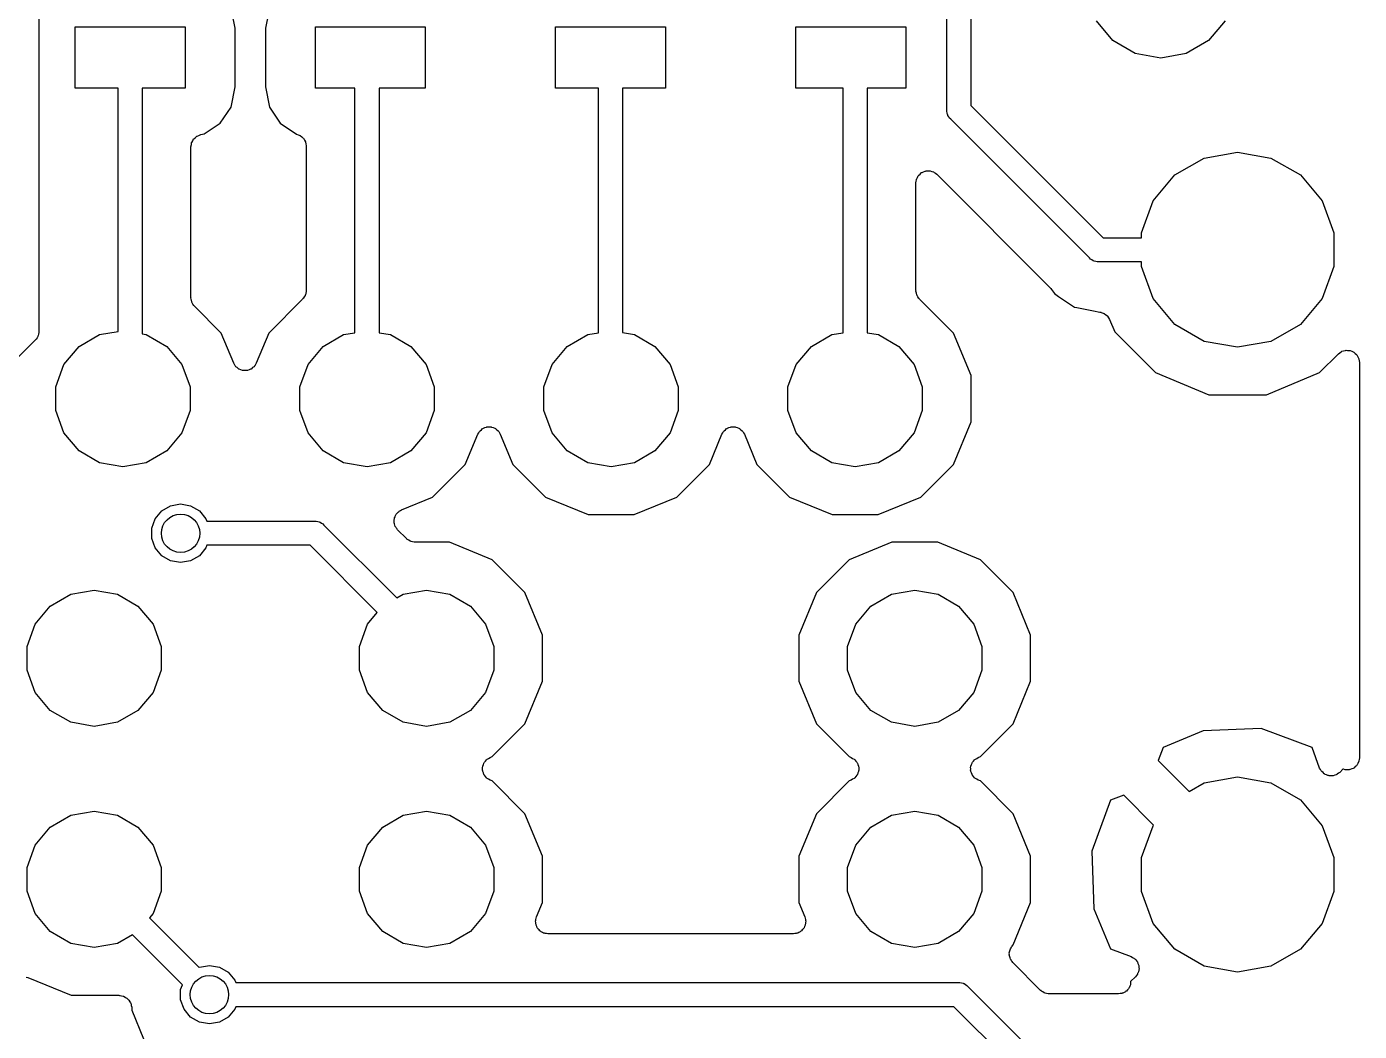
# Model space of a CAD drawing. Extents: x 61 to 194, y -153 to -61.
# Drawn here: x 180.3 to 194.17, y -111.88 to -101.43 of the extents above; entities that cross this region are included whole.
import ezdxf

# ---------------------------------------------------------------- set-up
doc = ezdxf.new("R2010")
doc.units = 0
doc.header["$MEASUREMENT"] = 0
doc.layers.add('BLACK', color=7, linetype='CONTINUOUS')

msp = doc.modelspace()

# ---------------------------------------------------------------- linework, layer by layer
at = {"layer": 'BLACK', "linetype": 'CONTINUOUS'}
for p, q in [((189.875, -102.295), (189.875, -77.8384)), ((190.125, -78.3674), (190.125, -102.248)), ((180.425, -100.052), (180.425, -104.595)), ((182.467, -101.445), (182.433, -101.276)), ((182.817, -101.275), (182.783, -101.445)), ((191.603, -101.575), (191.43, -101.369)), ((192.77, -101.369), (192.597, -101.575)), ((180.803, -102.068), (180.803, -101.433)), ((180.803, -101.433), (181.946, -101.433)), ((181.946, -101.433), (181.946, -102.068)), ((182.467, -102.055), (182.467, -101.445)), ((182.783, -101.445), (182.783, -102.055)), ((183.303, -102.068), (183.303, -101.433)), ((183.303, -101.433), (184.446, -101.433)), ((184.446, -101.433), (184.446, -102.068)), ((185.803, -102.068), (185.803, -101.433)), ((185.803, -101.433), (186.946, -101.433)), ((186.946, -101.433), (186.946, -102.068)), ((188.303, -102.068), (188.303, -101.433)), ((188.303, -101.433), (189.446, -101.433)), ((189.446, -101.433), (189.446, -102.068)), ((191.835, -101.709), (191.603, -101.575)), ((192.597, -101.575), (192.365, -101.709)), ((192.1, -101.756), (191.835, -101.709)), ((192.365, -101.709), (192.1, -101.756)), ((181.25, -102.068), (180.803, -102.068)), ((181.25, -104.6), (181.25, -102.068)), ((181.946, -102.068), (181.5, -102.068)), ((181.5, -102.068), (181.5, -104.626)), ((182.425, -102.266), (182.467, -102.055)), ((182.783, -102.055), (182.825, -102.266)), ((183.715, -102.068), (183.303, -102.068)), ((183.715, -104.613), (183.715, -102.068)), ((184.446, -102.068), (183.965, -102.068)), ((183.965, -102.068), (183.965, -104.613)), ((186.25, -102.068), (185.803, -102.068)), ((186.25, -104.614), (186.25, -102.068)), ((186.946, -102.068), (186.5, -102.068)), ((186.5, -102.068), (186.5, -104.612)), ((188.795, -102.068), (188.303, -102.068)), ((188.795, -104.613), (188.795, -102.068)), ((189.446, -102.068), (189.045, -102.068)), ((189.045, -102.068), (189.045, -104.613)), ((182.313, -102.434), (182.425, -102.266)), ((182.825, -102.266), (182.937, -102.434)), ((189.874, -102.311), (189.875, -102.295)), ((189.878, -102.327), (189.874, -102.311)), ((189.881, -102.343), (189.878, -102.327)), ((189.884, -102.348), (189.881, -102.343)), ((189.885, -102.354), (189.884, -102.348)), ((190.125, -102.248), (191.502, -103.625)), ((182.145, -102.546), (182.313, -102.434)), ((182.937, -102.434), (183.106, -102.547)), ((189.894, -102.367), (189.885, -102.354)), ((189.903, -102.382), (189.894, -102.367)), ((189.915, -102.392), (189.903, -102.382)), ((191.358, -103.835), (189.915, -102.392)), ((182.016, -102.634), (182.026, -102.616)), ((182.026, -102.616), (182.036, -102.598)), ((182.036, -102.598), (182.037, -102.597)), ((182.037, -102.597), (182.038, -102.596)), ((182.038, -102.596), (182.054, -102.583)), ((182.054, -102.583), (182.069, -102.569)), ((182.069, -102.569), (182.07, -102.569)), ((182.07, -102.569), (182.071, -102.568)), ((182.071, -102.568), (182.091, -102.561)), ((182.091, -102.561), (182.11, -102.553)), ((182.11, -102.553), (182.145, -102.546)), ((183.106, -102.547), (183.124, -102.554)), ((183.124, -102.554), (183.144, -102.561)), ((183.144, -102.561), (183.145, -102.562)), ((183.145, -102.562), (183.146, -102.562)), ((183.146, -102.562), (183.161, -102.576)), ((183.161, -102.576), (183.177, -102.589)), ((183.177, -102.589), (183.178, -102.59)), ((183.178, -102.59), (183.179, -102.591)), ((183.179, -102.591), (183.189, -102.609)), ((183.189, -102.609), (183.199, -102.627)), ((183.199, -102.627), (183.2, -102.629)), ((183.2, -102.629), (183.2, -102.63)), ((183.2, -102.63), (183.203, -102.65)), ((182.008, -102.678), (182.012, -102.657)), ((182.008, -104.249), (182.008, -102.678)), ((182.012, -102.657), (182.015, -102.637)), ((182.015, -102.636), (182.016, -102.634)), ((182.015, -102.637), (182.015, -102.636)), ((183.203, -102.65), (183.207, -102.671)), ((183.207, -102.671), (183.207, -104.174)), ((192.553, -102.796), (192.9, -102.735)), ((192.9, -102.735), (193.247, -102.796)), ((192.247, -102.972), (192.553, -102.796)), ((193.247, -102.796), (193.553, -102.972)), ((189.553, -103.055), (189.556, -103.038)), ((189.556, -103.038), (189.557, -103.022)), ((189.557, -103.022), (189.56, -103.017)), ((189.56, -103.017), (189.561, -103.011)), ((189.561, -103.011), (189.569, -102.997)), ((189.569, -102.997), (189.576, -102.982)), ((189.576, -102.982), (189.58, -102.978)), ((189.58, -102.978), (189.583, -102.973)), ((189.583, -102.973), (189.595, -102.963)), ((189.595, -102.963), (189.607, -102.951)), ((189.607, -102.951), (189.612, -102.948)), ((189.612, -102.948), (189.617, -102.945)), ((189.617, -102.945), (189.632, -102.939)), ((189.632, -102.939), (189.647, -102.932)), ((189.647, -102.932), (189.653, -102.932)), ((189.653, -102.932), (189.658, -102.93)), ((189.658, -102.93), (189.675, -102.93)), ((189.675, -102.93), (189.691, -102.928)), ((189.691, -102.928), (189.696, -102.93)), ((189.696, -102.93), (189.702, -102.93)), ((189.702, -102.93), (189.718, -102.935)), ((189.718, -102.935), (189.734, -102.94)), ((189.734, -102.94), (189.738, -102.943)), ((189.738, -102.943), (189.743, -102.945)), ((189.743, -102.945), (189.756, -102.955)), ((189.756, -102.955), (189.77, -102.965)), ((189.77, -102.965), (190.949, -104.145)), ((192.021, -103.242), (192.247, -102.972)), ((193.553, -102.972), (193.779, -103.242)), ((189.553, -104.174), (189.553, -103.055)), ((191.9, -103.574), (192.021, -103.242)), ((193.779, -103.242), (193.9, -103.574)), ((191.9, -103.625), (191.9, -103.574)), ((193.9, -103.574), (193.9, -103.926)), ((191.502, -103.625), (191.9, -103.625)), ((191.368, -103.847), (191.358, -103.835)), ((191.383, -103.856), (191.368, -103.847)), ((191.396, -103.865), (191.383, -103.856)), ((191.402, -103.866), (191.396, -103.865)), ((191.407, -103.869), (191.402, -103.866)), ((191.423, -103.872), (191.407, -103.869)), ((191.439, -103.876), (191.423, -103.872)), ((191.455, -103.875), (191.439, -103.876)), ((191.9, -103.875), (191.455, -103.875)), ((191.9, -103.926), (191.9, -103.875)), ((192.021, -104.258), (191.9, -103.926)), ((193.9, -103.926), (193.779, -104.258)), ((190.949, -104.145), (190.957, -104.155)), ((190.957, -104.155), (190.965, -104.164)), ((182.009, -104.255), (182.008, -104.249)), ((182.008, -104.26), (182.009, -104.255)), ((182.013, -104.276), (182.008, -104.26)), ((182.016, -104.293), (182.013, -104.276)), ((182.018, -104.297), (182.016, -104.293)), ((183.17, -104.264), (182.817, -104.617)), ((183.173, -104.259), (183.17, -104.264)), ((183.177, -104.256), (183.173, -104.259)), ((183.186, -104.241), (183.177, -104.256)), ((183.195, -104.228), (183.186, -104.241)), ((183.197, -104.222), (183.195, -104.228)), ((183.199, -104.218), (183.197, -104.222)), ((183.202, -104.201), (183.199, -104.218)), ((183.207, -104.185), (183.202, -104.201)), ((183.207, -104.174), (183.206, -104.18)), ((183.206, -104.18), (183.207, -104.185)), ((189.554, -104.18), (189.553, -104.174)), ((189.553, -104.185), (189.554, -104.18)), ((189.558, -104.201), (189.553, -104.185)), ((189.561, -104.218), (189.558, -104.201)), ((189.563, -104.222), (189.561, -104.218)), ((189.565, -104.228), (189.563, -104.222)), ((189.574, -104.241), (189.565, -104.228)), ((189.583, -104.256), (189.574, -104.241)), ((189.587, -104.259), (189.583, -104.256)), ((189.59, -104.264), (189.587, -104.259)), ((189.943, -104.617), (189.59, -104.264)), ((190.965, -104.164), (190.994, -104.206)), ((190.994, -104.206), (191.036, -104.235)), ((191.036, -104.235), (191.036, -104.235)), ((191.036, -104.235), (191.203, -104.346)), ((192.247, -104.528), (192.021, -104.258)), ((193.779, -104.258), (193.553, -104.528)), ((182.02, -104.303), (182.018, -104.297)), ((182.029, -104.316), (182.02, -104.303)), ((182.038, -104.331), (182.029, -104.316)), ((182.042, -104.334), (182.038, -104.331)), ((182.045, -104.339), (182.042, -104.334)), ((182.323, -104.617), (182.045, -104.339)), ((191.203, -104.346), (191.226, -104.351)), ((191.226, -104.351), (191.226, -104.351)), ((191.226, -104.351), (191.4, -104.385)), ((191.4, -104.385), (191.4, -104.385)), ((191.4, -104.385), (191.467, -104.399)), ((191.467, -104.399), (191.468, -104.399)), ((191.468, -104.399), (191.469, -104.399)), ((191.469, -104.399), (191.47, -104.399)), ((191.47, -104.399), (191.473, -104.4)), ((191.473, -104.4), (191.475, -104.4)), ((191.475, -104.4), (191.48, -104.402)), ((191.48, -104.402), (191.49, -104.406)), ((191.49, -104.406), (191.51, -104.412)), ((191.51, -104.412), (191.511, -104.413)), ((191.511, -104.413), (191.512, -104.413)), ((191.512, -104.413), (191.528, -104.426)), ((191.528, -104.426), (191.545, -104.439)), ((191.545, -104.439), (191.546, -104.44)), ((191.546, -104.44), (191.547, -104.441)), ((191.547, -104.441), (191.557, -104.459)), ((191.557, -104.459), (191.568, -104.476)), ((191.568, -104.476), (191.622, -104.604)), ((192.553, -104.704), (192.247, -104.528)), ((193.553, -104.528), (193.247, -104.704)), ((180.385, -104.692), (179.525, -105.552)), ((180.397, -104.682), (180.385, -104.692)), ((180.406, -104.667), (180.397, -104.682)), ((180.415, -104.654), (180.406, -104.667)), ((180.416, -104.648), (180.415, -104.654)), ((180.419, -104.643), (180.416, -104.648)), ((180.422, -104.627), (180.419, -104.643)), ((180.426, -104.611), (180.422, -104.627)), ((180.425, -104.595), (180.426, -104.611)), ((180.844, -104.757), (181.057, -104.633)), ((181.057, -104.633), (181.25, -104.6)), ((181.5, -104.626), (181.543, -104.633)), ((181.543, -104.633), (181.756, -104.757)), ((182.453, -104.93), (182.323, -104.617)), ((182.817, -104.617), (182.687, -104.93)), ((183.384, -104.757), (183.597, -104.633)), ((183.597, -104.633), (183.715, -104.613)), ((183.965, -104.613), (184.083, -104.633)), ((184.083, -104.633), (184.296, -104.757)), ((185.924, -104.757), (186.137, -104.633)), ((186.137, -104.633), (186.25, -104.614)), ((186.5, -104.612), (186.623, -104.633)), ((186.623, -104.633), (186.836, -104.757)), ((188.464, -104.757), (188.677, -104.633)), ((188.677, -104.633), (188.795, -104.613)), ((189.045, -104.613), (189.163, -104.633)), ((189.163, -104.633), (189.376, -104.757)), ((190.126, -105.06), (189.943, -104.617)), ((191.622, -104.604), (192.046, -105.028)), ((192.9, -104.765), (192.553, -104.704)), ((193.247, -104.704), (192.9, -104.765)), ((180.686, -104.945), (180.844, -104.757)), ((181.756, -104.757), (181.914, -104.945)), ((183.226, -104.945), (183.384, -104.757)), ((184.296, -104.757), (184.454, -104.945)), ((185.766, -104.945), (185.924, -104.757)), ((186.836, -104.757), (186.994, -104.945)), ((188.306, -104.945), (188.464, -104.757)), ((189.376, -104.757), (189.534, -104.945)), ((193.754, -105.028), (193.95, -104.832)), ((193.95, -104.832), (193.964, -104.823)), ((193.964, -104.823), (193.977, -104.812)), ((193.977, -104.812), (193.982, -104.81)), ((193.982, -104.81), (193.986, -104.807)), ((193.986, -104.807), (194.002, -104.803)), ((194.002, -104.803), (194.018, -104.797)), ((194.018, -104.797), (194.024, -104.797)), ((194.024, -104.797), (194.029, -104.796)), ((194.029, -104.796), (194.045, -104.797)), ((194.045, -104.797), (194.062, -104.797)), ((194.062, -104.797), (194.067, -104.799)), ((194.067, -104.799), (194.073, -104.8)), ((194.073, -104.8), (194.088, -104.807)), ((194.088, -104.807), (194.104, -104.812)), ((194.104, -104.812), (194.108, -104.816)), ((194.108, -104.816), (194.113, -104.818)), ((194.113, -104.818), (194.125, -104.83)), ((194.125, -104.83), (194.137, -104.841)), ((194.137, -104.841), (194.14, -104.845)), ((194.14, -104.845), (194.144, -104.849)), ((194.144, -104.849), (194.151, -104.864)), ((180.601, -105.177), (180.686, -104.945)), ((181.914, -104.945), (181.998, -105.177)), ((182.462, -104.944), (182.453, -104.93)), ((182.469, -104.959), (182.462, -104.944)), ((182.473, -104.963), (182.469, -104.959)), ((182.476, -104.967), (182.473, -104.963)), ((182.49, -104.977), (182.476, -104.967)), ((182.502, -104.989), (182.49, -104.977)), ((182.65, -104.977), (182.638, -104.989)), ((182.664, -104.967), (182.65, -104.977)), ((182.667, -104.963), (182.664, -104.967)), ((182.671, -104.959), (182.667, -104.963)), ((182.678, -104.944), (182.671, -104.959)), ((182.687, -104.93), (182.678, -104.944)), ((183.141, -105.177), (183.226, -104.945)), ((184.454, -104.945), (184.538, -105.177)), ((185.681, -105.177), (185.766, -104.945)), ((186.994, -104.945), (187.078, -105.177)), ((188.221, -105.177), (188.306, -104.945)), ((189.534, -104.945), (189.618, -105.177)), ((194.151, -104.864), (194.159, -104.879)), ((194.159, -104.879), (194.16, -104.884)), ((194.16, -104.884), (194.163, -104.889)), ((194.163, -104.889), (194.164, -104.906)), ((194.164, -104.906), (194.167, -104.922)), ((194.167, -104.922), (194.167, -109.036)), ((182.507, -104.991), (182.502, -104.989)), ((182.511, -104.994), (182.507, -104.991)), ((182.527, -104.999), (182.511, -104.994)), ((182.543, -105.005), (182.527, -104.999)), ((182.548, -105.006), (182.543, -105.005)), ((182.553, -105.007), (182.548, -105.006)), ((182.57, -105.007), (182.553, -105.007)), ((182.587, -105.007), (182.57, -105.007)), ((182.592, -105.006), (182.587, -105.007)), ((182.597, -105.005), (182.592, -105.006)), ((182.613, -104.999), (182.597, -105.005)), ((182.629, -104.994), (182.613, -104.999)), ((182.633, -104.991), (182.629, -104.994)), ((182.638, -104.989), (182.633, -104.991)), ((190.126, -105.54), (190.126, -105.06)), ((192.046, -105.028), (192.6, -105.258)), ((193.2, -105.258), (193.754, -105.028)), ((180.601, -105.423), (180.601, -105.177)), ((181.998, -105.177), (181.998, -105.423)), ((183.141, -105.423), (183.141, -105.177)), ((184.538, -105.177), (184.538, -105.423)), ((185.681, -105.423), (185.681, -105.177)), ((187.078, -105.177), (187.078, -105.423)), ((188.221, -105.423), (188.221, -105.177)), ((189.618, -105.177), (189.618, -105.423)), ((192.6, -105.258), (193.2, -105.258)), ((180.686, -105.655), (180.601, -105.423)), ((181.998, -105.423), (181.914, -105.655)), ((183.226, -105.655), (183.141, -105.423)), ((184.538, -105.423), (184.454, -105.655)), ((185.766, -105.655), (185.681, -105.423)), ((187.078, -105.423), (186.994, -105.655)), ((188.306, -105.655), (188.221, -105.423)), ((189.618, -105.423), (189.534, -105.655)), ((189.943, -105.983), (190.126, -105.54)), ((180.844, -105.843), (180.686, -105.655)), ((181.914, -105.655), (181.756, -105.843)), ((183.384, -105.843), (183.226, -105.655)), ((184.454, -105.655), (184.296, -105.843)), ((184.863, -105.983), (184.993, -105.67)), ((184.993, -105.67), (185.002, -105.656)), ((185.002, -105.656), (185.009, -105.641)), ((185.009, -105.641), (185.013, -105.637)), ((185.013, -105.637), (185.016, -105.633)), ((185.016, -105.633), (185.03, -105.623)), ((185.03, -105.623), (185.042, -105.611)), ((185.042, -105.611), (185.047, -105.609)), ((185.047, -105.609), (185.051, -105.606)), ((185.051, -105.606), (185.067, -105.601)), ((185.067, -105.601), (185.083, -105.595)), ((185.083, -105.595), (185.088, -105.594)), ((185.088, -105.594), (185.093, -105.593)), ((185.093, -105.593), (185.11, -105.593)), ((185.11, -105.593), (185.127, -105.593)), ((185.127, -105.593), (185.132, -105.594)), ((185.132, -105.594), (185.137, -105.595)), ((185.137, -105.595), (185.153, -105.601)), ((185.153, -105.601), (185.169, -105.606)), ((185.169, -105.606), (185.173, -105.609)), ((185.173, -105.609), (185.178, -105.611)), ((185.178, -105.611), (185.19, -105.623)), ((185.19, -105.623), (185.204, -105.633)), ((185.204, -105.633), (185.207, -105.637)), ((185.207, -105.637), (185.211, -105.641)), ((185.211, -105.641), (185.218, -105.656)), ((185.218, -105.656), (185.227, -105.67)), ((185.227, -105.67), (185.357, -105.983)), ((185.924, -105.843), (185.766, -105.655)), ((186.994, -105.655), (186.836, -105.843)), ((187.403, -105.983), (187.533, -105.67)), ((187.533, -105.67), (187.542, -105.656)), ((187.542, -105.656), (187.549, -105.641)), ((187.549, -105.641), (187.553, -105.637)), ((187.553, -105.637), (187.556, -105.633)), ((187.556, -105.633), (187.57, -105.623)), ((187.57, -105.623), (187.582, -105.611)), ((187.582, -105.611), (187.587, -105.609)), ((187.587, -105.609), (187.591, -105.606)), ((187.591, -105.606), (187.607, -105.601)), ((187.607, -105.601), (187.623, -105.595)), ((187.623, -105.595), (187.628, -105.594)), ((187.628, -105.594), (187.633, -105.593)), ((187.633, -105.593), (187.65, -105.593)), ((187.65, -105.593), (187.667, -105.593)), ((187.667, -105.593), (187.672, -105.594)), ((187.672, -105.594), (187.677, -105.595)), ((187.677, -105.595), (187.693, -105.601)), ((187.693, -105.601), (187.709, -105.606)), ((187.709, -105.606), (187.713, -105.609)), ((187.713, -105.609), (187.718, -105.611)), ((187.718, -105.611), (187.73, -105.623)), ((187.73, -105.623), (187.744, -105.633)), ((187.744, -105.633), (187.747, -105.637)), ((187.747, -105.637), (187.751, -105.641)), ((187.751, -105.641), (187.758, -105.656)), ((187.758, -105.656), (187.767, -105.67)), ((187.767, -105.67), (187.897, -105.983)), ((188.464, -105.843), (188.306, -105.655)), ((189.534, -105.655), (189.376, -105.843)), ((181.057, -105.966), (180.844, -105.843)), ((181.756, -105.843), (181.543, -105.966)), ((183.597, -105.966), (183.384, -105.843)), ((184.296, -105.843), (184.083, -105.966)), ((186.137, -105.966), (185.924, -105.843)), ((186.836, -105.843), (186.623, -105.966)), ((188.677, -105.966), (188.464, -105.843)), ((189.376, -105.843), (189.163, -105.966)), ((181.3, -106.009), (181.057, -105.966)), ((181.543, -105.966), (181.3, -106.009)), ((183.84, -106.009), (183.597, -105.966)), ((184.083, -105.966), (183.84, -106.009)), ((184.523, -106.323), (184.863, -105.983)), ((185.357, -105.983), (185.697, -106.323)), ((186.38, -106.009), (186.137, -105.966)), ((186.623, -105.966), (186.38, -106.009)), ((187.063, -106.323), (187.403, -105.983)), ((187.897, -105.983), (188.237, -106.323)), ((188.92, -106.009), (188.677, -105.966)), ((189.163, -105.966), (188.92, -106.009)), ((189.603, -106.323), (189.943, -105.983)), ((184.2, -106.457), (184.523, -106.323)), ((185.697, -106.323), (186.14, -106.506)), ((186.62, -106.506), (187.063, -106.323)), ((188.237, -106.323), (188.68, -106.506)), ((189.16, -106.506), (189.603, -106.323)), ((181.636, -106.548), (181.704, -106.467)), ((181.704, -106.467), (181.796, -106.414)), ((181.796, -106.414), (181.9, -106.395)), ((181.9, -106.395), (182.004, -106.414)), ((182.004, -106.414), (182.096, -106.467)), ((182.096, -106.467), (182.164, -106.548)), ((184.136, -106.515), (184.141, -106.509)), ((184.141, -106.509), (184.145, -106.501)), ((184.145, -106.501), (184.155, -106.491)), ((184.155, -106.491), (184.163, -106.48)), ((184.163, -106.48), (184.17, -106.476)), ((184.17, -106.476), (184.176, -106.47)), ((184.176, -106.47), (184.189, -106.464)), ((184.189, -106.464), (184.2, -106.457)), ((186.14, -106.506), (186.62, -106.506)), ((188.68, -106.506), (189.16, -106.506)), ((181.6, -106.647), (181.636, -106.548)), ((181.6, -106.753), (181.6, -106.647)), ((182.164, -106.548), (182.174, -106.575)), ((182.174, -106.575), (183.295, -106.575)), ((183.295, -106.575), (183.311, -106.574)), ((183.311, -106.574), (183.327, -106.578)), ((183.327, -106.578), (183.343, -106.581)), ((183.343, -106.581), (183.348, -106.584)), ((183.348, -106.584), (183.354, -106.585)), ((183.354, -106.585), (183.367, -106.594)), ((183.367, -106.594), (183.382, -106.603)), ((183.382, -106.603), (183.392, -106.615)), ((183.392, -106.615), (184.149, -107.373)), ((184.122, -106.585), (184.124, -106.571)), ((184.124, -106.593), (184.122, -106.585)), ((184.123, -106.557), (184.125, -106.549)), ((184.124, -106.571), (184.123, -106.557)), ((184.125, -106.602), (184.124, -106.593)), ((184.125, -106.549), (184.126, -106.541)), ((184.13, -106.614), (184.125, -106.602)), ((184.126, -106.541), (184.132, -106.529)), ((184.134, -106.628), (184.13, -106.614)), ((184.132, -106.529), (184.136, -106.515)), ((184.139, -106.635), (184.134, -106.628)), ((184.142, -106.642), (184.139, -106.635)), ((184.151, -106.652), (184.142, -106.642)), ((184.159, -106.664), (184.151, -106.652)), ((181.636, -106.852), (181.6, -106.753)), ((184.251, -106.756), (184.159, -106.664)), ((184.256, -106.76), (184.251, -106.756)), ((184.26, -106.764), (184.256, -106.76)), ((184.274, -106.772), (184.26, -106.764)), ((184.288, -106.782), (184.274, -106.772)), ((184.293, -106.783), (184.288, -106.782)), ((184.298, -106.786), (184.293, -106.783)), ((184.314, -106.789), (184.298, -106.786)), ((184.33, -106.793), (184.314, -106.789)), ((181.704, -106.933), (181.636, -106.852)), ((182.164, -106.852), (182.096, -106.933)), ((182.174, -106.825), (182.164, -106.852)), ((183.248, -106.825), (182.174, -106.825)), ((183.947, -107.524), (183.248, -106.825)), ((184.336, -106.793), (184.33, -106.793)), ((184.341, -106.793), (184.336, -106.793)), ((184.7, -106.793), (184.341, -106.793)), ((185.143, -106.977), (184.7, -106.793)), ((189.3, -106.793), (188.857, -106.977)), ((189.78, -106.793), (189.3, -106.793)), ((190.223, -106.977), (189.78, -106.793)), ((181.796, -106.986), (181.704, -106.933)), ((181.9, -107.005), (181.796, -106.986)), ((182.004, -106.986), (181.9, -107.005)), ((182.096, -106.933), (182.004, -106.986)), ((185.483, -107.317), (185.143, -106.977)), ((188.857, -106.977), (188.517, -107.317)), ((190.563, -107.317), (190.223, -106.977)), ((180.544, -107.457), (180.757, -107.334)), ((180.757, -107.334), (181, -107.291)), ((181, -107.291), (181.243, -107.334)), ((181.243, -107.334), (181.456, -107.457)), ((184.149, -107.373), (184.217, -107.334)), ((184.217, -107.334), (184.46, -107.291)), ((184.46, -107.291), (184.703, -107.334)), ((184.703, -107.334), (184.916, -107.457)), ((185.666, -107.76), (185.483, -107.317)), ((188.517, -107.317), (188.333, -107.76)), ((189.084, -107.457), (189.297, -107.334)), ((189.297, -107.334), (189.54, -107.291)), ((189.54, -107.291), (189.783, -107.334)), ((189.783, -107.334), (189.996, -107.457)), ((190.746, -107.76), (190.563, -107.317)), ((180.386, -107.645), (180.544, -107.457)), ((181.456, -107.457), (181.614, -107.645)), ((184.916, -107.457), (185.074, -107.645)), ((188.926, -107.645), (189.084, -107.457)), ((189.996, -107.457), (190.154, -107.645)), ((183.846, -107.645), (183.947, -107.524)), ((180.302, -107.877), (180.386, -107.645)), ((181.614, -107.645), (181.698, -107.877)), ((183.761, -107.877), (183.846, -107.645)), ((185.074, -107.645), (185.159, -107.877)), ((185.666, -108.24), (185.666, -107.76)), ((188.333, -107.76), (188.333, -108.24)), ((188.841, -107.877), (188.926, -107.645)), ((190.154, -107.645), (190.238, -107.877)), ((190.746, -108.24), (190.746, -107.76)), ((180.302, -108.123), (180.302, -107.877)), ((181.698, -107.877), (181.698, -108.123)), ((183.761, -108.123), (183.761, -107.877)), ((185.159, -107.877), (185.159, -108.123)), ((188.841, -108.123), (188.841, -107.877)), ((190.238, -107.877), (190.238, -108.123)), ((180.386, -108.355), (180.302, -108.123)), ((181.698, -108.123), (181.614, -108.355)), ((183.846, -108.355), (183.761, -108.123)), ((185.159, -108.123), (185.074, -108.355)), ((188.926, -108.355), (188.841, -108.123)), ((190.238, -108.123), (190.154, -108.355)), ((185.483, -108.683), (185.666, -108.24)), ((188.333, -108.24), (188.517, -108.683)), ((190.563, -108.683), (190.746, -108.24)), ((180.544, -108.543), (180.386, -108.355)), ((181.614, -108.355), (181.456, -108.543)), ((184.004, -108.543), (183.846, -108.355)), ((185.074, -108.355), (184.916, -108.543)), ((189.084, -108.543), (188.926, -108.355)), ((190.154, -108.355), (189.996, -108.543)), ((180.757, -108.666), (180.544, -108.543)), ((181.456, -108.543), (181.243, -108.666)), ((184.217, -108.666), (184.004, -108.543)), ((184.916, -108.543), (184.703, -108.666)), ((189.297, -108.666), (189.084, -108.543)), ((189.996, -108.543), (189.783, -108.666)), ((181, -108.709), (180.757, -108.666)), ((181.243, -108.666), (181, -108.709)), ((184.46, -108.709), (184.217, -108.666)), ((184.703, -108.666), (184.46, -108.709)), ((185.143, -109.023), (185.483, -108.683)), ((188.517, -108.683), (188.857, -109.023)), ((189.54, -108.709), (189.297, -108.666)), ((189.783, -108.666), (189.54, -108.709)), ((190.223, -109.023), (190.563, -108.683)), ((193.144, -108.732), (192.542, -108.754)), ((193.675, -108.929), (193.144, -108.732)), ((192.542, -108.754), (192.126, -108.927)), ((192.126, -108.927), (192.074, -109.065)), ((193.754, -109.142), (193.675, -108.929)), ((185.042, -109.133), (185.044, -109.128)), ((185.043, -109.15), (185.042, -109.133)), ((185.044, -109.123), (185.051, -109.107)), ((185.044, -109.128), (185.044, -109.123)), ((185.051, -109.107), (185.056, -109.091)), ((185.056, -109.091), (185.059, -109.087)), ((185.059, -109.087), (185.061, -109.082)), ((185.061, -109.082), (185.072, -109.07)), ((185.072, -109.07), (185.082, -109.056)), ((185.082, -109.056), (185.087, -109.053)), ((185.087, -109.053), (185.091, -109.049)), ((185.091, -109.049), (185.106, -109.042)), ((185.106, -109.042), (185.12, -109.033)), ((185.12, -109.033), (185.143, -109.023)), ((188.857, -109.023), (188.88, -109.033)), ((188.88, -109.033), (188.894, -109.042)), ((188.894, -109.042), (188.909, -109.049)), ((188.909, -109.049), (188.913, -109.053)), ((188.913, -109.053), (188.918, -109.056)), ((188.918, -109.056), (188.928, -109.07)), ((188.928, -109.07), (188.939, -109.082)), ((188.939, -109.082), (188.941, -109.087)), ((188.941, -109.087), (188.944, -109.091)), ((188.944, -109.091), (188.949, -109.107)), ((188.949, -109.107), (188.956, -109.123)), ((188.956, -109.123), (188.956, -109.128)), ((188.956, -109.128), (188.958, -109.133)), ((188.958, -109.133), (188.957, -109.15)), ((190.122, -109.133), (190.124, -109.128)), ((190.123, -109.15), (190.122, -109.133)), ((190.124, -109.123), (190.131, -109.107)), ((190.124, -109.128), (190.124, -109.123)), ((190.131, -109.107), (190.136, -109.091)), ((190.136, -109.091), (190.139, -109.087)), ((190.139, -109.087), (190.141, -109.082)), ((190.141, -109.082), (190.152, -109.07)), ((190.152, -109.07), (190.162, -109.056)), ((190.162, -109.056), (190.167, -109.053)), ((190.167, -109.053), (190.171, -109.049)), ((190.171, -109.049), (190.186, -109.042)), ((190.186, -109.042), (190.2, -109.033)), ((190.2, -109.033), (190.223, -109.023)), ((192.074, -109.065), (192.396, -109.386)), ((193.762, -109.156), (193.754, -109.142)), ((194.104, -109.146), (194.088, -109.152)), ((194.108, -109.142), (194.104, -109.146)), ((194.113, -109.14), (194.108, -109.142)), ((194.125, -109.128), (194.113, -109.14)), ((194.137, -109.118), (194.125, -109.128)), ((194.14, -109.113), (194.137, -109.118)), ((194.144, -109.109), (194.14, -109.113)), ((194.151, -109.094), (194.144, -109.109)), ((194.159, -109.079), (194.151, -109.094)), ((194.16, -109.074), (194.159, -109.079)), ((194.163, -109.069), (194.16, -109.074)), ((194.164, -109.052), (194.163, -109.069)), ((194.167, -109.036), (194.164, -109.052)), ((185.042, -109.167), (185.043, -109.15)), ((185.044, -109.172), (185.042, -109.167)), ((185.044, -109.177), (185.044, -109.172)), ((185.051, -109.193), (185.044, -109.177)), ((185.056, -109.209), (185.051, -109.193)), ((185.059, -109.213), (185.056, -109.209)), ((185.061, -109.218), (185.059, -109.213)), ((185.072, -109.23), (185.061, -109.218)), ((185.082, -109.244), (185.072, -109.23)), ((185.087, -109.247), (185.082, -109.244)), ((185.091, -109.251), (185.087, -109.247)), ((185.106, -109.258), (185.091, -109.251)), ((185.12, -109.267), (185.106, -109.258)), ((185.143, -109.277), (185.12, -109.267)), ((185.483, -109.617), (185.143, -109.277)), ((188.857, -109.277), (188.517, -109.617)), ((188.88, -109.267), (188.857, -109.277)), ((188.894, -109.258), (188.88, -109.267)), ((188.909, -109.251), (188.894, -109.258)), ((188.913, -109.247), (188.909, -109.251)), ((188.918, -109.244), (188.913, -109.247)), ((188.928, -109.23), (188.918, -109.244)), ((188.939, -109.218), (188.928, -109.23)), ((188.941, -109.213), (188.939, -109.218)), ((188.944, -109.209), (188.941, -109.213)), ((188.949, -109.193), (188.944, -109.209)), ((188.956, -109.177), (188.949, -109.193)), ((188.958, -109.167), (188.956, -109.172)), ((188.956, -109.172), (188.956, -109.177)), ((188.957, -109.15), (188.958, -109.167)), ((190.122, -109.167), (190.123, -109.15)), ((190.124, -109.172), (190.122, -109.167)), ((190.124, -109.177), (190.124, -109.172)), ((190.131, -109.193), (190.124, -109.177)), ((190.136, -109.209), (190.131, -109.193)), ((190.139, -109.213), (190.136, -109.209)), ((190.141, -109.218), (190.139, -109.213)), ((190.152, -109.23), (190.141, -109.218)), ((190.162, -109.244), (190.152, -109.23)), ((190.167, -109.247), (190.162, -109.244)), ((190.171, -109.251), (190.167, -109.247)), ((190.186, -109.258), (190.171, -109.251)), ((190.2, -109.267), (190.186, -109.258)), ((190.223, -109.277), (190.2, -109.267)), ((190.563, -109.617), (190.223, -109.277)), ((192.553, -109.296), (192.9, -109.235)), ((192.9, -109.235), (193.247, -109.296)), ((193.769, -109.17), (193.762, -109.156)), ((193.773, -109.174), (193.769, -109.17)), ((193.776, -109.18), (193.773, -109.174)), ((193.789, -109.19), (193.776, -109.18)), ((193.8, -109.201), (193.789, -109.19)), ((193.805, -109.204), (193.8, -109.201)), ((193.81, -109.208), (193.805, -109.204)), ((193.825, -109.213), (193.81, -109.208)), ((193.84, -109.22), (193.825, -109.213)), ((193.846, -109.221), (193.84, -109.22)), ((193.852, -109.223), (193.846, -109.221)), ((193.868, -109.223), (193.852, -109.223)), ((193.884, -109.224), (193.868, -109.223)), ((193.89, -109.222), (193.884, -109.224)), ((193.896, -109.222), (193.89, -109.222)), ((193.911, -109.217), (193.896, -109.222)), ((193.927, -109.213), (193.911, -109.217)), ((193.931, -109.209), (193.927, -109.213)), ((193.937, -109.207), (193.931, -109.209)), ((193.949, -109.197), (193.937, -109.207)), ((193.963, -109.187), (193.949, -109.197)), ((193.996, -109.154), (193.963, -109.187)), ((194.002, -109.155), (193.996, -109.154)), ((194.018, -109.161), (194.002, -109.155)), ((194.024, -109.161), (194.018, -109.161)), ((194.029, -109.162), (194.024, -109.161)), ((194.045, -109.161), (194.029, -109.162)), ((194.062, -109.161), (194.045, -109.161)), ((194.067, -109.159), (194.062, -109.161)), ((194.073, -109.159), (194.067, -109.159)), ((194.088, -109.152), (194.073, -109.159)), ((191.715, -109.424), (191.579, -109.475)), ((192.026, -109.736), (191.715, -109.424)), ((192.396, -109.386), (192.553, -109.296)), ((193.247, -109.296), (193.553, -109.472)), ((191.579, -109.475), (191.382, -110.006)), ((193.553, -109.472), (193.779, -109.742)), ((180.544, -109.757), (180.757, -109.633)), ((180.757, -109.633), (181, -109.591)), ((181, -109.591), (181.243, -109.633)), ((181.243, -109.633), (181.456, -109.757)), ((184.004, -109.757), (184.217, -109.633)), ((184.217, -109.633), (184.46, -109.591)), ((184.46, -109.591), (184.703, -109.633)), ((184.703, -109.633), (184.916, -109.757)), ((185.666, -110.06), (185.483, -109.617)), ((188.517, -109.617), (188.333, -110.06)), ((189.084, -109.757), (189.297, -109.633)), ((189.297, -109.633), (189.54, -109.591)), ((189.54, -109.591), (189.783, -109.633)), ((189.783, -109.633), (189.996, -109.757)), ((190.746, -110.06), (190.563, -109.617)), ((180.386, -109.945), (180.544, -109.757)), ((181.456, -109.757), (181.614, -109.945)), ((183.846, -109.945), (184.004, -109.757)), ((184.916, -109.757), (185.074, -109.945)), ((188.926, -109.945), (189.084, -109.757)), ((189.996, -109.757), (190.154, -109.945)), ((191.9, -110.074), (192.021, -109.742)), ((192.021, -109.742), (192.026, -109.736)), ((193.779, -109.742), (193.9, -110.074)), ((180.302, -110.177), (180.386, -109.945)), ((181.614, -109.945), (181.698, -110.177)), ((183.761, -110.177), (183.846, -109.945)), ((185.074, -109.945), (185.159, -110.177)), ((188.841, -110.177), (188.926, -109.945)), ((190.154, -109.945), (190.238, -110.177)), ((185.666, -110.54), (185.666, -110.06)), ((188.333, -110.06), (188.333, -110.54)), ((190.746, -110.54), (190.746, -110.06)), ((191.382, -110.006), (191.404, -110.608)), ((191.9, -110.426), (191.9, -110.074)), ((193.9, -110.074), (193.9, -110.426)), ((180.302, -110.423), (180.302, -110.177)), ((181.698, -110.177), (181.698, -110.423)), ((183.761, -110.423), (183.761, -110.177)), ((185.159, -110.177), (185.159, -110.423)), ((188.841, -110.423), (188.841, -110.177)), ((190.238, -110.177), (190.238, -110.423)), ((180.386, -110.655), (180.302, -110.423)), ((181.698, -110.423), (181.614, -110.655)), ((183.846, -110.655), (183.761, -110.423)), ((185.159, -110.423), (185.074, -110.655)), ((188.926, -110.655), (188.841, -110.423)), ((190.238, -110.423), (190.154, -110.655)), ((192.021, -110.758), (191.9, -110.426)), ((193.9, -110.426), (193.779, -110.758)), ((180.544, -110.843), (180.386, -110.655)), ((181.614, -110.655), (181.576, -110.7)), ((184.004, -110.843), (183.846, -110.655)), ((185.074, -110.655), (184.916, -110.843)), ((185.604, -110.691), (185.666, -110.54)), ((188.333, -110.54), (188.396, -110.691)), ((189.084, -110.843), (188.926, -110.655)), ((190.154, -110.655), (189.996, -110.843)), ((190.563, -110.983), (190.746, -110.54)), ((191.404, -110.608), (191.577, -111.024)), ((181.576, -110.7), (182.092, -111.216)), ((185.594, -110.734), (185.596, -110.726)), ((185.596, -110.748), (185.594, -110.734)), ((185.596, -110.718), (185.601, -110.705)), ((185.596, -110.726), (185.596, -110.718)), ((185.596, -110.762), (185.596, -110.748)), ((185.599, -110.77), (185.596, -110.762)), ((185.6, -110.778), (185.599, -110.77)), ((185.606, -110.79), (185.6, -110.778)), ((185.601, -110.705), (185.604, -110.691)), ((185.611, -110.803), (185.606, -110.79)), ((185.617, -110.81), (185.611, -110.803)), ((185.62, -110.817), (185.617, -110.81)), ((188.383, -110.81), (188.38, -110.817)), ((188.389, -110.803), (188.383, -110.81)), ((188.394, -110.79), (188.389, -110.803)), ((188.4, -110.778), (188.394, -110.79)), ((188.396, -110.691), (188.399, -110.705)), ((188.399, -110.705), (188.404, -110.718)), ((188.401, -110.77), (188.4, -110.778)), ((188.404, -110.762), (188.401, -110.77)), ((188.404, -110.718), (188.404, -110.726)), ((188.404, -110.726), (188.406, -110.734)), ((188.406, -110.734), (188.404, -110.748)), ((188.404, -110.748), (188.404, -110.762)), ((192.247, -111.028), (192.021, -110.758)), ((193.779, -110.758), (193.553, -111.028)), ((180.757, -110.966), (180.544, -110.843)), ((181.399, -110.876), (181.243, -110.966)), ((181.919, -111.396), (181.399, -110.876)), ((184.217, -110.966), (184.004, -110.843)), ((184.916, -110.843), (184.703, -110.966)), ((185.631, -110.827), (185.62, -110.817)), ((185.639, -110.837), (185.631, -110.827)), ((185.647, -110.841), (185.639, -110.837)), ((185.653, -110.847), (185.647, -110.841)), ((185.666, -110.852), (185.653, -110.847)), ((185.678, -110.859), (185.666, -110.852)), ((185.686, -110.861), (185.678, -110.859)), ((185.694, -110.864), (185.686, -110.861)), ((185.707, -110.865), (185.694, -110.864)), ((185.721, -110.867), (185.707, -110.865)), ((188.279, -110.867), (185.721, -110.867)), ((188.293, -110.865), (188.279, -110.867)), ((188.306, -110.864), (188.293, -110.865)), ((188.314, -110.861), (188.306, -110.864)), ((188.322, -110.859), (188.314, -110.861)), ((188.334, -110.852), (188.322, -110.859)), ((188.347, -110.847), (188.334, -110.852)), ((188.353, -110.841), (188.347, -110.847)), ((188.361, -110.837), (188.353, -110.841)), ((188.369, -110.827), (188.361, -110.837)), ((188.38, -110.817), (188.369, -110.827)), ((189.297, -110.966), (189.084, -110.843)), ((189.996, -110.843), (189.783, -110.966)), ((181, -111.009), (180.757, -110.966)), ((181.243, -110.966), (181, -111.009)), ((184.46, -111.009), (184.217, -110.966)), ((184.703, -110.966), (184.46, -111.009)), ((189.54, -111.009), (189.297, -110.966)), ((189.783, -110.966), (189.54, -111.009)), ((190.524, -111.064), (190.527, -111.054)), ((190.525, -111.076), (190.524, -111.064)), ((190.524, -111.087), (190.525, -111.076)), ((190.527, -111.097), (190.524, -111.087)), ((190.527, -111.054), (190.528, -111.043)), ((190.528, -111.043), (190.532, -111.033)), ((190.532, -111.033), (190.535, -111.022)), ((190.535, -111.022), (190.542, -111.013)), ((190.542, -111.013), (190.546, -111.003)), ((190.546, -111.003), (190.554, -110.995)), ((190.554, -110.995), (190.561, -110.986)), ((190.561, -110.986), (190.563, -110.983)), ((191.577, -111.024), (191.792, -111.104)), ((192.553, -111.204), (192.247, -111.028)), ((193.553, -111.028), (193.247, -111.204)), ((182.092, -111.216), (182.096, -111.214)), ((182.096, -111.214), (182.2, -111.195)), ((182.2, -111.195), (182.304, -111.214)), ((182.304, -111.214), (182.396, -111.267)), ((190.528, -111.108), (190.527, -111.097)), ((190.532, -111.118), (190.528, -111.108)), ((190.535, -111.129), (190.532, -111.118)), ((190.542, -111.138), (190.535, -111.129)), ((190.546, -111.148), (190.542, -111.138)), ((190.554, -111.156), (190.546, -111.148)), ((190.561, -111.165), (190.554, -111.156)), ((190.85, -111.455), (190.561, -111.165)), ((191.792, -111.104), (191.806, -111.112)), ((191.806, -111.112), (191.82, -111.119)), ((191.82, -111.119), (191.824, -111.123)), ((191.824, -111.123), (191.83, -111.126)), ((191.83, -111.126), (191.84, -111.139)), ((191.84, -111.139), (191.851, -111.15)), ((191.851, -111.15), (191.854, -111.155)), ((191.854, -111.155), (191.858, -111.16)), ((191.858, -111.16), (191.863, -111.175)), ((191.863, -111.175), (191.87, -111.19)), ((191.87, -111.19), (191.871, -111.196)), ((191.871, -111.196), (191.873, -111.202)), ((191.873, -111.202), (191.873, -111.218)), ((191.873, -111.218), (191.874, -111.234)), ((192.9, -111.265), (192.553, -111.204)), ((193.247, -111.204), (192.9, -111.265)), ((180.294, -111.317), (180.311, -111.32)), ((180.311, -111.32), (180.76, -111.506)), ((182.396, -111.267), (182.464, -111.348)), ((182.464, -111.348), (182.474, -111.375)), ((191.787, -111.363), (191.786, -111.37)), ((191.837, -111.313), (191.787, -111.363)), ((191.847, -111.299), (191.837, -111.313)), ((191.857, -111.287), (191.847, -111.299)), ((191.859, -111.281), (191.857, -111.287)), ((191.863, -111.277), (191.859, -111.281)), ((191.867, -111.261), (191.863, -111.277)), ((191.872, -111.246), (191.867, -111.261)), ((191.874, -111.234), (191.872, -111.24)), ((191.872, -111.24), (191.872, -111.246)), ((180.76, -111.506), (181.259, -111.506)), ((181.259, -111.506), (181.264, -111.507)), ((181.9, -111.447), (181.919, -111.396)), ((181.9, -111.553), (181.9, -111.447)), ((182.474, -111.375), (189.995, -111.375)), ((189.995, -111.375), (190.011, -111.374)), ((190.011, -111.374), (190.027, -111.378)), ((190.027, -111.378), (190.043, -111.381)), ((190.043, -111.381), (190.048, -111.384)), ((190.048, -111.384), (190.054, -111.385)), ((190.054, -111.385), (190.067, -111.394)), ((190.067, -111.394), (190.082, -111.403)), ((190.082, -111.403), (190.092, -111.415)), ((190.092, -111.415), (190.714, -112.037)), ((190.855, -111.458), (190.85, -111.455)), ((190.858, -111.462), (190.855, -111.458)), ((190.873, -111.471), (190.858, -111.462)), ((190.886, -111.48), (190.873, -111.471)), ((190.892, -111.482), (190.886, -111.48)), ((190.896, -111.484), (190.892, -111.482)), ((190.913, -111.487), (190.896, -111.484)), ((190.929, -111.492), (190.913, -111.487)), ((190.934, -111.491), (190.929, -111.492)), ((190.94, -111.492), (190.934, -111.491)), ((191.661, -111.492), (190.94, -111.492)), ((191.677, -111.489), (191.661, -111.492)), ((191.694, -111.488), (191.677, -111.489)), ((191.699, -111.485), (191.694, -111.488)), ((191.704, -111.484), (191.699, -111.485)), ((191.719, -111.476), (191.704, -111.484)), ((191.734, -111.469), (191.719, -111.476)), ((191.738, -111.465), (191.734, -111.469)), ((191.743, -111.462), (191.738, -111.465)), ((191.753, -111.45), (191.743, -111.462)), ((191.765, -111.438), (191.753, -111.45)), ((191.767, -111.433), (191.765, -111.438)), ((191.771, -111.428), (191.767, -111.433)), ((191.777, -111.413), (191.771, -111.428)), ((191.784, -111.398), (191.777, -111.413)), ((191.786, -111.387), (191.784, -111.392)), ((191.784, -111.392), (191.784, -111.398)), ((191.786, -111.37), (191.786, -111.387)), ((181.264, -111.507), (181.27, -111.507)), ((181.27, -111.507), (181.286, -111.511)), ((181.286, -111.511), (181.302, -111.514)), ((181.302, -111.514), (181.307, -111.517)), ((181.307, -111.517), (181.312, -111.518)), ((181.312, -111.518), (181.326, -111.528)), ((181.326, -111.528), (181.34, -111.536)), ((181.34, -111.536), (181.344, -111.54)), ((181.344, -111.54), (181.349, -111.544)), ((181.349, -111.544), (181.355, -111.55)), ((181.355, -111.55), (181.358, -111.555)), ((181.358, -111.555), (181.362, -111.558)), ((181.362, -111.558), (181.371, -111.573)), ((181.371, -111.573), (181.38, -111.586)), ((181.38, -111.586), (181.382, -111.592)), ((181.382, -111.592), (181.384, -111.596)), ((181.384, -111.596), (181.387, -111.613)), ((181.387, -111.613), (181.392, -111.629)), ((181.392, -111.629), (181.391, -111.634)), ((181.391, -111.634), (181.392, -111.64)), ((181.392, -111.64), (181.392, -111.661)), ((181.936, -111.652), (181.9, -111.553)), ((182.474, -111.625), (182.464, -111.652)), ((189.948, -111.625), (182.474, -111.625)), ((190.488, -112.164), (189.948, -111.625)), ((181.392, -111.661), (181.515, -111.958)), ((182.004, -111.733), (181.936, -111.652)), ((182.096, -111.786), (182.004, -111.733)), ((182.396, -111.733), (182.304, -111.786)), ((182.464, -111.652), (182.396, -111.733)), ((182.2, -111.805), (182.096, -111.786)), ((182.304, -111.786), (182.2, -111.805))]:
    msp.add_line(p, q, dxfattribs=at)
at = {"layer": 'BLACK'}
for centre in [(181.9, -106.7), (182.2, -111.5)]:
    msp.add_circle(centre, 0.2, dxfattribs=at)

doc.saveas('drawing.dxf')
